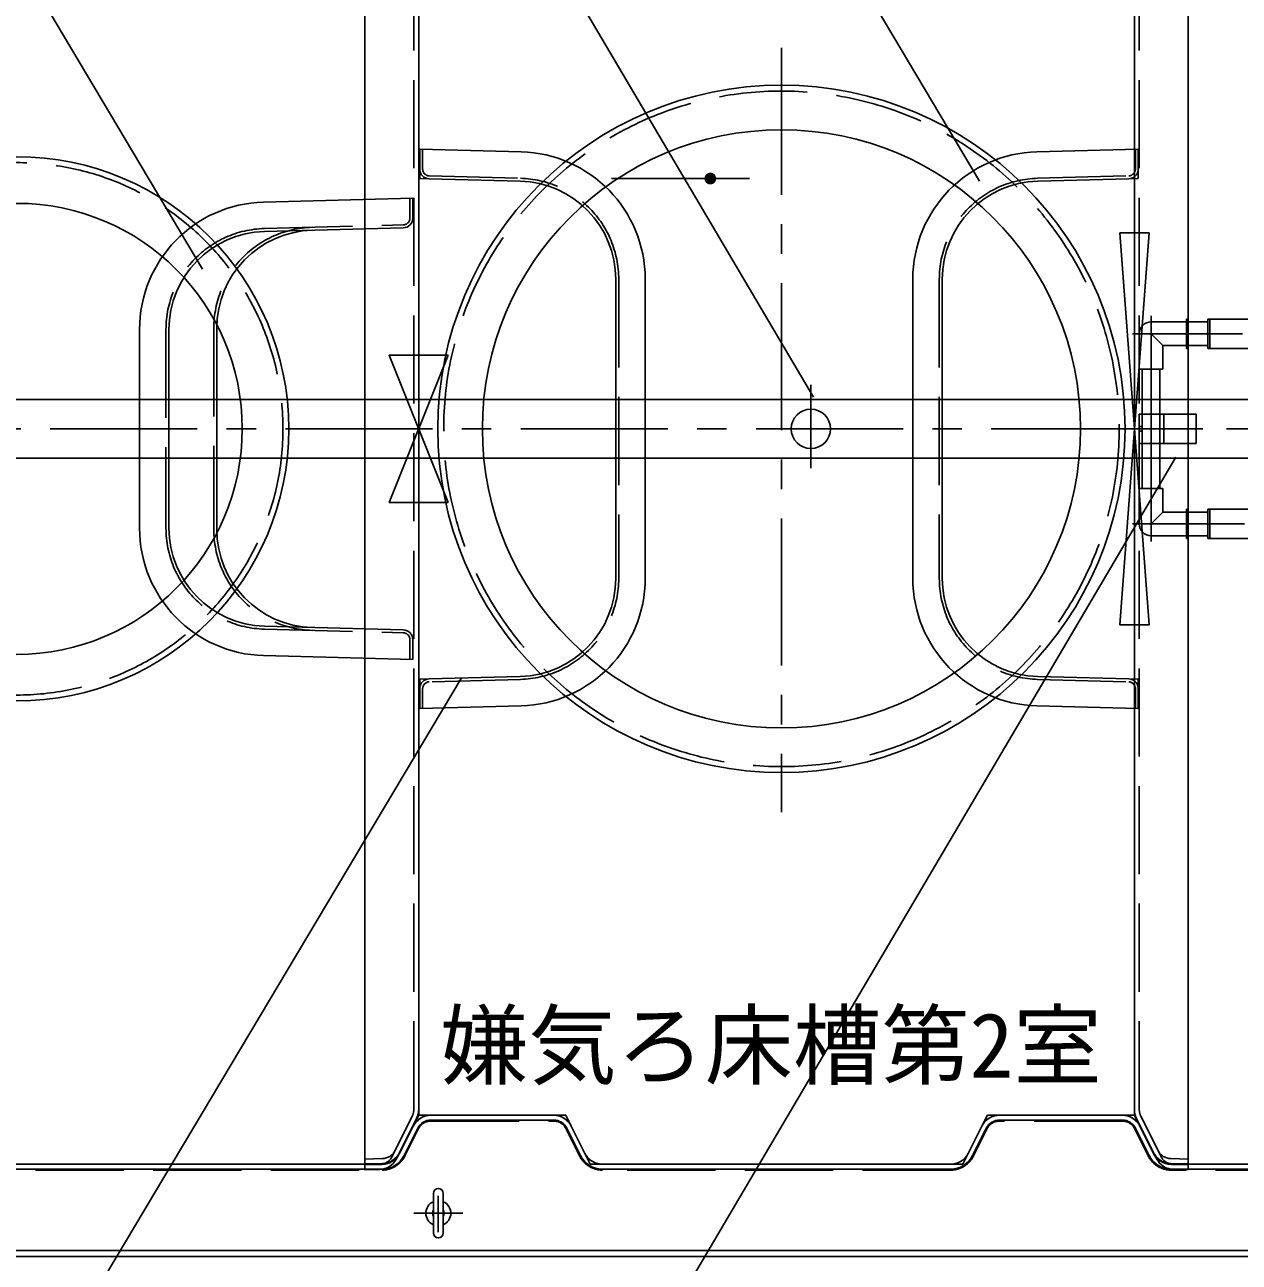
# Model space of a CAD drawing. Units: millimetres, scale not verified. Extents: x -11715 to 8910, y -9164 to 6308.
# Drawn here: x -5476 to -4237, y -75 to 1187 of the extents above; entities that cross this region are included whole.
import ezdxf
from ezdxf.enums import TextEntityAlignment as Align

# ---------------------------------------------------------------- set-up
doc = ezdxf.new("R2010")
doc.units = ezdxf.units.MM
doc.header["$LTSCALE"] = 30
for name, pattern in [('CHAIN1', [8, 5, -1, 1, -1]), ('CHAIN2', [12, 9, -1, 1, -1]), ('DASHED1', [1.8, 1.2, -0.6]), ('DASHED3', [4, 3, -1]), ('DOUBLE_CHAIN2', [12.8, 9, -1, 0.6, -0.6, 0.6, -1])]:
    doc.linetypes.add(name, pattern=pattern)
for name, color, linetype, lineweight in [('0-1_機器', 2, 'Continuous', 25), ('0-2_空気管', 3, 'Continuous', 25), ('0-5_09', 3, 'Continuous', 25), ('0-6_躯体', 3, 'Continuous', 25), ('0-D_文字', 7, 'Continuous', 25)]:
    doc.layers.add(name, color=color, linetype=linetype, lineweight=lineweight)
doc.styles.add('ＭＳ ゴシック', font='')
doc.styles.get('ＭＳ ゴシック').set_extended_font_data('MS Gothic')

msp = doc.modelspace()

# ---------------------------------------------------------------- linework, layer by layer
at = {"layer": '0-1_機器', "color": 3}
for p, q in [((-4291.17, 886.97), (-4289.17, 886.97)), ((-4291.17, 856.98), (-4291.17, 886.97)), ((-4289.17, 886.97), (-4289.17, 858.07)), ((-4289.17, 883.97), (-4269.17, 883.97)), ((-4269.17, 886.97), (-4269.17, 856.97)), ((-4267.17, 886.97), (-4269.17, 886.97)), ((-4267.17, 886.97), (-4267.17, 856.97)), ((-4289.17, 859.98), (-4269.17, 859.98)), ((-4291.17, 856.98), (-4289.17, 856.98)), ((-4281.17, 789.97), (-4339.17, 789.97)), ((-4339.17, 759.97), (-4339.17, 789.97)), ((-4314.11, 759.97), (-4314.11, 789.97)), ((-4281.17, 759.97), (-4281.17, 789.97)), ((-4281.17, 759.97), (-4339.17, 759.97)), ((-4291.17, 692.96), (-4289.17, 692.96)), ((-4291.17, 692.96), (-4291.17, 662.98)), ((-4289.17, 662.98), (-4289.17, 691.87)), ((-4289.17, 689.96), (-4269.17, 689.96)), ((-4269.17, 662.98), (-4269.17, 692.97)), ((-4267.17, 662.98), (-4267.17, 692.97)), ((-4291.17, 662.98), (-4289.17, 662.98)), ((-4289.17, 665.98), (-4269.17, 665.98)), ((-4267.17, 662.98), (-4269.17, 662.98))]:
    msp.add_line(p, q, dxfattribs=at)
at = {"layer": '0-1_機器', "color": 3, "linetype": 'CHAIN2'}
for p, q in [((-4298.56, 871.97), (-4259.77, 871.97)), ((-4274.27, 774.97), (-4345.34, 774.97)), ((-4298.56, 677.97), (-4259.77, 677.97))]:
    msp.add_line(p, q, dxfattribs=at)
at = {"layer": '0-1_機器', "color": 3, "linetype": 'DASHED1'}
for p, q in [((-4336.17, 759.97), (-4336.17, 789.97)), ((-4339.17, 777.47), (-4336.17, 777.47)), ((-4339.17, 772.47), (-4336.17, 772.47))]:
    msp.add_line(p, q, dxfattribs=at)
at = {"layer": '0-2_空気管'}
for p, q in [((-5129.17, 19.17), (-5129.17, 1530.78)), ((-4289.17, 1530.78), (-4289.17, 19.17)), ((-5074.17, 1474.97), (-5074.17, 74.97)), ((-4344.17, 1474.97), (-4344.17, 74.97)), ((-4340.17, 1060.22), (-4443.57, 1057.51)), ((-4340.17, 1060.22), (-4340.17, 1039.95)), ((-4442.79, 1027.52), (-4349.91, 1029.96)), ((-4329.17, 974.97), (-4359.17, 974.97)), ((-4359.17, 574.97), (-4329.17, 974.97)), ((-4570.17, 927.56), (-4570.17, 622.39)), ((-4540.17, 927.56), (-4540.17, 622.39)), ((-5104.17, 699.97), (-5044.17, 849.97)), ((-5645.17, 804.97), (-3870.17, 804.97)), ((-3870.17, 744.97), (-5645.17, 744.97)), ((-5044.17, 699.97), (-5104.17, 699.97)), ((-4442.79, 522.42), (-4349.91, 519.99)), ((-4340.17, 489.73), (-4340.17, 509.99)), ((-4443.57, 492.43), (-4340.17, 489.73)), ((-5096.85, 30.61), (-5076.28, 71.75)), ((-5079.7, 63.92), (-5093.64, 36.03)), ((-4936.53, 74.97), (-5061.81, 74.97)), ((-4936.53, 69.97), (-5061.81, 69.97)), ((-4904.7, 36.03), (-4918.64, 63.92)), ((-4499.7, 63.92), (-4513.64, 36.03)), ((-4356.53, 74.97), (-4481.81, 74.97)), ((-4356.53, 69.97), (-4481.81, 69.97)), ((-4321.48, 30.61), (-4342.06, 71.75)), ((-4324.69, 36.03), (-4338.64, 63.92)), ((-5075.22, 61.68), (-5089.17, 33.79)), ((-4909.17, 33.79), (-4923.11, 61.68)), ((-4495.22, 61.68), (-4509.17, 33.79)), ((-4329.17, 33.79), (-4343.11, 61.68)), ((-5129.32, 25.18), (-5111.17, 25.66)), ((-4289.17, 25.19), (-4307.17, 25.66)), ((-5585.08, 24.97), (-5111.53, 24.97)), ((-5585.08, 19.97), (-5111.53, 19.97)), ((-5129.32, 19.16), (-5114.21, 19.56)), ((-4531.53, 24.97), (-4886.81, 24.97)), ((-4531.53, 19.97), (-4886.81, 19.97)), ((-4306.81, 24.97), (-3931.53, 24.97)), ((-4306.81, 19.97), (-3931.53, 19.97)), ((-4289.17, 19.17), (-4304.12, 19.56)), ((-5059.17, -4.78), (-5059.17, -45.28)), ((-5049.17, -4.78), (-5049.17, -45.28)), ((-3816.17, -63.03), (-5585.08, -63.03)), ((-3816.17, -69.03), (-5585.08, -69.03))]:
    msp.add_line(p, q, dxfattribs=at)
at = {"layer": '0-2_空気管', "linetype": 'DASHED3'}
for p, q in [((-5079.17, 80.7), (-5079.17, 1469.25)), ((-4339.17, 80.7), (-4339.17, 1469.25)), ((-4343.17, 1039.95), (-4343.17, 1060.14)), ((-4442.86, 1030.52), (-4349.99, 1032.96)), ((-4543.17, 927.56), (-4543.17, 622.39)), ((-4442.86, 519.42), (-4349.99, 516.99)), ((-4343.17, 509.99), (-4343.17, 489.8)), ((-5074.17, 269.55), (-5074.17, 74.97)), ((-4344.17, 269.55), (-4344.17, 74.97)), ((-5080.75, 73.99), (-5101.32, 32.85)), ((-5079.7, 63.92), (-5093.64, 36.03)), ((-4936.53, 74.97), (-5061.81, 74.97)), ((-5061.81, 68.97), (-4936.53, 68.97)), ((-4904.7, 36.03), (-4918.64, 63.92)), ((-4499.7, 63.92), (-4513.64, 36.03)), ((-4356.53, 74.97), (-4481.81, 74.97)), ((-4356.53, 68.97), (-4481.81, 68.97)), ((-4324.69, 36.03), (-4338.64, 63.92)), ((-4337.59, 73.99), (-4317.01, 32.85)), ((-5088.27, 33.34), (-5074.33, 61.23)), ((-4924.01, 61.23), (-4910.06, 33.34)), ((-4494.33, 61.23), (-4508.27, 33.34)), ((-4330.06, 33.34), (-4344.01, 61.23)), ((-5111.3, 30.66), (-5129.17, 30.19)), ((-4307.04, 30.66), (-4289.17, 30.19)), ((-5585.08, 24.97), (-5111.53, 24.97)), ((-5585.08, 18.97), (-5111.53, 18.97)), ((-5114.35, 24.56), (-5129.17, 24.17)), ((-4531.53, 24.97), (-4886.81, 24.97)), ((-4531.53, 18.97), (-4886.81, 18.97)), ((-3931.53, 24.97), (-4306.81, 24.97)), ((-3931.53, 18.97), (-4306.81, 18.97)), ((-4303.99, 24.56), (-4289.17, 24.17))]:
    msp.add_line(p, q, dxfattribs=at)
at = {"layer": '0-2_空気管', "linetype": 'CHAIN1'}
for p, q in [((-4704.17, 1163.59), (-4704.17, 384.02)), ((-4674.17, 819.87), (-4674.17, 734.7)), ((-6170.12, 774.97), (-3100.6, 774.97)), ((-5054.17, -44.18), (-5054.17, -7.19)), ((-5079.17, -25.03), (-5029.17, -25.03))]:
    msp.add_line(p, q, dxfattribs=at)
at = {"layer": '0-2_空気管', "linetype": 'DOUBLE_CHAIN2'}
for p, q in [((-4349.91, 519.99), (-4340.17, 519.73)), ((-4340.17, 519.73), (-4340.17, 509.99)), ((-5076.28, 71.75), (-5074.17, 75.97)), ((-5074.17, 80.7), (-5074.17, 75.97)), ((-4899.17, 24.97), (-4904.7, 36.03)), ((-4513.64, 36.03), (-4519.17, 24.97)), ((-4886.81, 24.97), (-4899.17, 24.97)), ((-4519.17, 24.97), (-4531.53, 24.97))]:
    msp.add_line(p, q, dxfattribs=at)
for points in [[(-4349.91, 1029.95), (-4340.17, 1030.21), (-4340.17, 1039.95)], [(-5061.81, 74.97), (-5074.17, 74.97), (-5079.7, 63.92)], [(-4918.64, 63.92), (-4924.17, 74.97), (-4936.53, 74.97)], [(-4481.81, 74.97), (-4494.17, 74.97), (-4499.7, 63.92)], [(-4338.64, 63.92), (-4344.17, 74.97), (-4356.53, 74.97)]]:
    msp.add_lwpolyline(points, dxfattribs=at)
at = {"layer": '0-2_空気管'}
for points in [[(-4359.17, 974.97), (-4329.17, 574.97), (-4359.17, 574.97)], [(-5044.17, 849.97), (-5104.17, 849.97), (-5044.17, 699.97)]]:
    msp.add_lwpolyline(points, dxfattribs=at)
for centre, radius in [((-4704.17, 774.97), 350.5), ((-4704.17, 774.97), 305), ((-5484.17, 774.97), 277.5), ((-5484.17, 774.97), 230), ((-4674.17, 774.97), 20)]:
    msp.add_circle(centre, radius, dxfattribs=at)
at = {"layer": '0-2_空気管', "linetype": 'DASHED3'}
for centre, radius in [((-4704.17, 774.97), 344.5), ((-5484.17, 774.97), 271.5)]:
    msp.add_circle(centre, radius, dxfattribs=at)
at = {"layer": '0-2_空気管'}
for centre, radius, start, end in [((-4440.17, 927.56), 130, 91.5, 180), ((-4350.17, 1039.95), 10, 271.5, 0), ((-4440.17, 927.56), 100, 91.5, 180), ((-4440.17, 622.39), 130, 180, 268.5), ((-4440.17, 622.39), 100, 180, 268.5), ((-4350.17, 509.99), 10, 0, 88.5), ((-5094.17, 80.7), 20, 333.436, 0), ((-4324.17, 80.7), 20, 180, 206.564), ((-5061.81, 54.97), 20, 90, 153.435), ((-5061.81, 54.97), 15, 90, 153.435), ((-4936.53, 54.97), 20, 26.565, 90), ((-4936.53, 54.97), 15, 26.565, 90), ((-4481.81, 54.97), 20, 90, 153.435), ((-4481.81, 54.97), 15, 90, 153.435), ((-4356.53, 54.97), 20, 26.565, 90), ((-4356.53, 54.97), 15, 26.565, 90), ((-5114.74, 39.55), 20, 271.5, 333.436), ((-5111.53, 44.97), 25, 270, 333.435), ((-5111.69, 45.65), 20, 271.5, 333.436), ((-4886.81, 44.97), 25, 206.565, 270), ((-4886.81, 44.97), 20, 206.565, 270), ((-4531.53, 44.97), 20, 270, 333.435), ((-4531.53, 44.97), 25, 270, 333.435), ((-4306.81, 44.97), 25, 206.565, 270), ((-4306.81, 44.97), 20, 206.565, 270), ((-4306.65, 45.65), 20, 206.564, 268.5), ((-4303.6, 39.55), 20, 206.564, 268.5), ((-5054.17, -4.78), 5, 0, 180), ((-5054.17, -25.03), 12.75, 113.089, 246.911), ((-5054.17, -25.03), 6, 146.443, 213.557), ((-5054.17, -25.03), 12.75, 293.089, 66.911), ((-5054.17, -25.03), 6, 326.443, 33.557), ((-5054.17, -45.28), 5, 180, 0)]:
    msp.add_arc(centre, radius, start, end, dxfattribs=at)
at = {"layer": '0-2_空気管', "linetype": 'DASHED3'}
for centre, radius, start, end in [((-4350.17, 1039.95), 7, 271.5, 0), ((-4440.17, 927.56), 103, 91.5, 180), ((-4440.17, 622.39), 103, 180, 268.5), ((-4350.17, 509.99), 7, 0, 88.5), ((-5094.17, 80.7), 15, 333.436, 0), ((-4324.17, 80.7), 15, 180, 206.564), ((-5061.81, 54.97), 20, 90, 153.435), ((-5061.81, 54.97), 14, 90, 153.435), ((-4936.53, 54.97), 20, 26.565, 90), ((-4936.53, 54.97), 14, 26.565, 90), ((-4481.81, 54.97), 20, 90, 153.435), ((-4481.81, 54.97), 14, 90, 153.435), ((-4356.53, 54.97), 20, 26.565, 90), ((-4356.53, 54.97), 14, 26.565, 90), ((-5111.69, 45.65), 15, 271.5, 333.436), ((-4306.65, 45.65), 15, 206.564, 268.5), ((-5114.74, 39.55), 15, 271.5, 333.436), ((-5111.53, 44.97), 20, 270, 333.435), ((-5111.53, 44.97), 26, 270, 333.435), ((-4886.81, 44.97), 26, 206.565, 270), ((-4886.81, 44.97), 20, 206.565, 270), ((-4531.53, 44.97), 20, 270, 333.435), ((-4531.53, 44.97), 26, 270, 333.435), ((-4306.81, 44.97), 26, 206.565, 270), ((-4306.81, 44.97), 20, 206.565, 270), ((-4303.6, 39.55), 15, 206.564, 268.5)]:
    msp.add_arc(centre, radius, start, end, dxfattribs=at)
at = {"layer": '0-5_09'}
for p, q in [((-4969.76, 1057.51), (-5073.17, 1060.22)), ((-5073.17, 1039.95), (-5073.17, 1060.22)), ((-5063.43, 1029.96), (-4970.55, 1027.52)), ((-4873.17, 927.56), (-4873.17, 622.39)), ((-4843.17, 927.56), (-4843.17, 622.39)), ((-5063.43, 519.99), (-4970.55, 522.42)), ((-5073.17, 509.99), (-5073.17, 489.73)), ((-4969.76, 492.43), (-5073.17, 489.73))]:
    msp.add_line(p, q, dxfattribs=at)
at = {"layer": '0-5_09', "linetype": 'DASHED3'}
for p, q in [((-5070.17, 1060.14), (-5070.17, 1039.95)), ((-5063.35, 1032.95), (-4970.47, 1030.52)), ((-4870.17, 927.56), (-4870.17, 622.39)), ((-4970.47, 519.42), (-5063.35, 516.99)), ((-5070.17, 509.99), (-5070.17, 489.8))]:
    msp.add_line(p, q, dxfattribs=at)
at = {"layer": '0-5_09', "linetype": 'DOUBLE_CHAIN2'}
for p, q in [((-5073.17, 1030.21), (-5073.17, 1039.95)), ((-5073.17, 1030.21), (-5063.43, 1029.96)), ((-5073.17, 519.73), (-5063.43, 519.99)), ((-5073.17, 519.73), (-5073.17, 509.99))]:
    msp.add_line(p, q, dxfattribs=at)
at = {"layer": '0-5_09'}
for centre, radius, start, end in [((-4973.17, 927.56), 130, 0, 88.5), ((-5063.17, 1039.95), 10, 180, 268.5), ((-4973.17, 927.56), 100, 0, 88.5), ((-4973.17, 622.39), 100, 271.5, 0), ((-4973.17, 622.39), 130, 271.5, 0), ((-5063.17, 509.99), 10, 91.5, 180)]:
    msp.add_arc(centre, radius, start, end, dxfattribs=at)
at = {"layer": '0-5_09', "linetype": 'DASHED3'}
for centre, radius, start, end in [((-5063.17, 1039.95), 7, 180, 268.5), ((-4973.17, 927.56), 103, 0, 88.5), ((-4973.17, 622.39), 103, 271.5, 0), ((-5063.17, 509.99), 7, 91.5, 180)]:
    msp.add_arc(centre, radius, start, end, dxfattribs=at)
at = {"layer": '0-6_躯体'}
for p, q in [((-4736.72, 1030.21), (-4877.56, 1030.21)), ((-5080.17, 1010.22), (-5232.33, 1006.23)), ((-5080.17, 1010.22), (-5080.17, 989.95)), ((-5231.55, 976.25), (-5089.91, 979.96)), ((-4327.17, 883.97), (-4291.17, 883.97)), ((-4268.67, 886.97), (-3965.67, 886.97)), ((-5358.97, 876.28), (-5358.97, 673.66)), ((-5328.97, 876.28), (-5328.97, 673.66)), ((-5280.17, 877.56), (-5280.17, 672.39)), ((-4339.17, 871.97), (-4339.17, 835.97)), ((-4327.17, 871.97), (-4315.17, 859.97)), ((-4291.17, 859.97), (-4315.17, 859.97)), ((-4315.17, 835.97), (-4315.17, 859.97)), ((-3965.67, 856.97), (-4269.17, 856.97)), ((-4315.17, 835.97), (-4339.17, 835.97)), ((-4336.17, 835.97), (-4336.17, 713.97)), ((-4318.17, 835.97), (-4318.17, 713.97)), ((-4315.17, 713.97), (-4339.17, 713.97)), ((-4339.17, 677.97), (-4339.17, 713.97)), ((-4315.17, 713.97), (-4315.17, 689.97)), ((-4327.17, 677.97), (-4315.17, 689.97)), ((-4291.17, 689.97), (-4315.17, 689.97)), ((-3965.67, 692.97), (-4269.17, 692.97)), ((-4327.17, 665.97), (-4291.17, 665.97)), ((-4268.67, 662.97), (-3965.67, 662.97)), ((-5231.55, 573.7), (-5089.91, 569.99)), ((-5080.17, 539.73), (-5080.17, 559.99)), ((-5232.33, 543.71), (-5080.17, 539.73))]:
    msp.add_line(p, q, dxfattribs=at)
at = {"layer": '0-6_躯体', "linetype": 'DASHED3'}
for p, q in [((-5083.17, 989.95), (-5083.17, 1010.14)), ((-5231.63, 979.24), (-5089.98, 982.95)), ((-5331.97, 876.28), (-5331.97, 673.66)), ((-5283.17, 877.56), (-5283.17, 672.39)), ((-5231.63, 570.7), (-5089.98, 566.99)), ((-5083.17, 559.99), (-5083.17, 539.8))]:
    msp.add_line(p, q, dxfattribs=at)
at = {"layer": '0-6_躯体', "linetype": 'CHAIN2'}
for p, q in [((-4327.17, 660.14), (-4327.17, 890.32)), ((-3933.93, 871.97), (-4346.16, 871.97)), ((-3931.83, 677.97), (-4346.16, 677.97))]:
    msp.add_line(p, q, dxfattribs=at)
at = {"layer": '0-6_躯体'}
for centre, radius, start, end in [((-5228.96, 876.28), 130, 91.5, 180), ((-5090.17, 989.95), 10, 271.5, 0), ((-5228.96, 876.28), 100, 91.5, 180), ((-5180.17, 877.56), 100, 91.5, 180), ((-4327.17, 871.97), 12, 90, 180), ((-5228.96, 673.66), 130, 180, 268.5), ((-5228.96, 673.66), 100, 180, 268.5), ((-5180.17, 672.39), 100, 180, 268.5), ((-4327.17, 677.97), 12, 180, 270), ((-5090.17, 559.99), 10, 0, 88.5)]:
    msp.add_arc(centre, radius, start, end, dxfattribs=at)
at = {"layer": '0-6_躯体', "linetype": 'DASHED3'}
for centre, radius, start, end in [((-5090.17, 989.95), 7, 271.5, 0), ((-5228.96, 876.28), 103, 91.5, 180), ((-5180.17, 877.56), 103, 91.5, 180), ((-5228.96, 673.66), 103, 180, 268.5), ((-5180.17, 672.39), 103, 180, 268.5), ((-5090.17, 559.99), 7, 0, 88.5)]:
    msp.add_arc(centre, radius, start, end, dxfattribs=at)
at = {"layer": '0-6_躯体', "color": 92}
for points in [[(-4780.25, 1035.07), (-4776.72, 1030.21), (-4780.83, 1034.59)], [(-4779.61, 1035.47), (-4776.72, 1030.21), (-4780.25, 1035.07)], [(-4778.93, 1035.79), (-4776.72, 1030.21), (-4779.61, 1035.47)], [(-4778.21, 1036.02), (-4776.72, 1030.21), (-4778.93, 1035.79)], [(-4777.47, 1036.16), (-4776.72, 1030.21), (-4778.21, 1036.02)], [(-4776.72, 1036.21), (-4776.72, 1030.21), (-4777.47, 1036.16)], [(-4776.34, 1036.2), (-4776.72, 1030.21), (-4776.72, 1036.21)], [(-4775.6, 1036.11), (-4776.72, 1030.21), (-4776.34, 1036.2)], [(-4774.87, 1035.92), (-4776.72, 1030.21), (-4775.6, 1036.11)], [(-4774.87, 1035.92), (-4770.72, 1030.21), (-4776.72, 1030.21)], [(-4774.17, 1035.64), (-4770.72, 1030.21), (-4774.87, 1035.92)], [(-4773.51, 1035.28), (-4770.72, 1030.21), (-4774.17, 1035.64)], [(-4772.9, 1034.83), (-4770.72, 1030.21), (-4773.51, 1035.28)], [(-4782.15, 1032.77), (-4782.72, 1030.21), (-4782.71, 1030.59)], [(-4782.15, 1032.77), (-4776.72, 1030.21), (-4782.72, 1030.21)], [(-4776.72, 1030.21), (-4782.67, 1029.46), (-4782.72, 1030.21)], [(-4782.15, 1032.77), (-4782.71, 1030.59), (-4782.43, 1032.07)], [(-4782.43, 1032.07), (-4782.71, 1030.59), (-4782.62, 1031.34)], [(-4776.72, 1030.21), (-4782.53, 1028.72), (-4782.67, 1029.46)], [(-4776.72, 1030.21), (-4782.3, 1028), (-4782.53, 1028.72)], [(-4776.72, 1030.21), (-4781.98, 1027.32), (-4782.3, 1028)], [(-4781.79, 1033.43), (-4776.72, 1030.21), (-4782.15, 1032.77)], [(-4776.72, 1030.21), (-4781.58, 1026.68), (-4781.98, 1027.32)], [(-4781.34, 1034.04), (-4776.72, 1030.21), (-4781.79, 1033.43)], [(-4776.72, 1030.21), (-4781.1, 1026.1), (-4781.58, 1026.68)], [(-4780.83, 1034.59), (-4776.72, 1030.21), (-4781.34, 1034.04)], [(-4776.72, 1030.21), (-4780.55, 1025.59), (-4781.1, 1026.1)], [(-4776.72, 1030.21), (-4779.94, 1025.15), (-4780.55, 1025.59)], [(-4776.72, 1030.21), (-4779.28, 1024.78), (-4779.94, 1025.15)], [(-4776.72, 1030.21), (-4778.58, 1024.5), (-4779.28, 1024.78)], [(-4776.72, 1030.21), (-4777.85, 1024.32), (-4778.58, 1024.5)], [(-4776.72, 1024.21), (-4777.85, 1024.32), (-4776.72, 1030.21)], [(-4776.72, 1024.21), (-4777.1, 1024.22), (-4777.85, 1024.32)], [(-4770.72, 1030.21), (-4776.72, 1024.21), (-4776.72, 1030.21)], [(-4770.72, 1030.21), (-4775.97, 1024.26), (-4776.72, 1024.21)], [(-4770.72, 1030.21), (-4775.23, 1024.4), (-4775.97, 1024.26)], [(-4770.72, 1030.21), (-4774.51, 1024.63), (-4775.23, 1024.4)], [(-4770.72, 1030.21), (-4773.83, 1024.95), (-4774.51, 1024.63)], [(-4770.72, 1030.21), (-4773.19, 1025.36), (-4773.83, 1024.95)], [(-4770.72, 1030.21), (-4772.61, 1025.84), (-4773.19, 1025.36)], [(-4772.35, 1034.32), (-4770.72, 1030.21), (-4772.9, 1034.83)], [(-4770.72, 1030.21), (-4772.1, 1026.39), (-4772.61, 1025.84)], [(-4771.87, 1033.74), (-4770.72, 1030.21), (-4772.35, 1034.32)], [(-4770.72, 1030.21), (-4771.66, 1027), (-4772.1, 1026.39)], [(-4771.46, 1033.1), (-4770.72, 1030.21), (-4771.87, 1033.74)], [(-4770.72, 1030.21), (-4771.29, 1027.66), (-4771.66, 1027)], [(-4771.14, 1032.42), (-4770.72, 1030.21), (-4771.46, 1033.1)], [(-4770.72, 1030.21), (-4771.02, 1028.36), (-4771.29, 1027.66)], [(-4770.91, 1031.7), (-4770.72, 1030.21), (-4771.14, 1032.42)], [(-4770.73, 1029.83), (-4771.02, 1028.36), (-4770.72, 1030.21)], [(-4770.83, 1029.09), (-4771.02, 1028.36), (-4770.73, 1029.83)], [(-4770.77, 1030.96), (-4770.72, 1030.21), (-4770.91, 1031.7)]]:
    msp.add_solid(points, dxfattribs=at)
at = {"layer": '0-D_文字', "color": 3}
for p, q in [((-4671.38, 807.33), (-5217.42, 1731.96)), ((-4502.14, 1027.59), (-4921.07, 1732.05)), ((-5294.79, 937.89), (-5723.36, 1659.04)), ((-4969.67, -387.06), (-4301.74, 746.16)), ((-5031.01, 520.43), (-5467.88, -212.59))]:
    msp.add_line(p, q, dxfattribs=at)

# ---------------------------------------------------------------- texts
at = {"layer": '0-D_文字', "color": 4, "style": 'ＭＳ ゴシック'}
msp.add_text('嫌気ろ床槽第2室', height=65.98, dxfattribs=at).set_placement((-5052.37, 93.52), align=Align.BOTTOM_LEFT)

doc.saveas('drawing.dxf')
